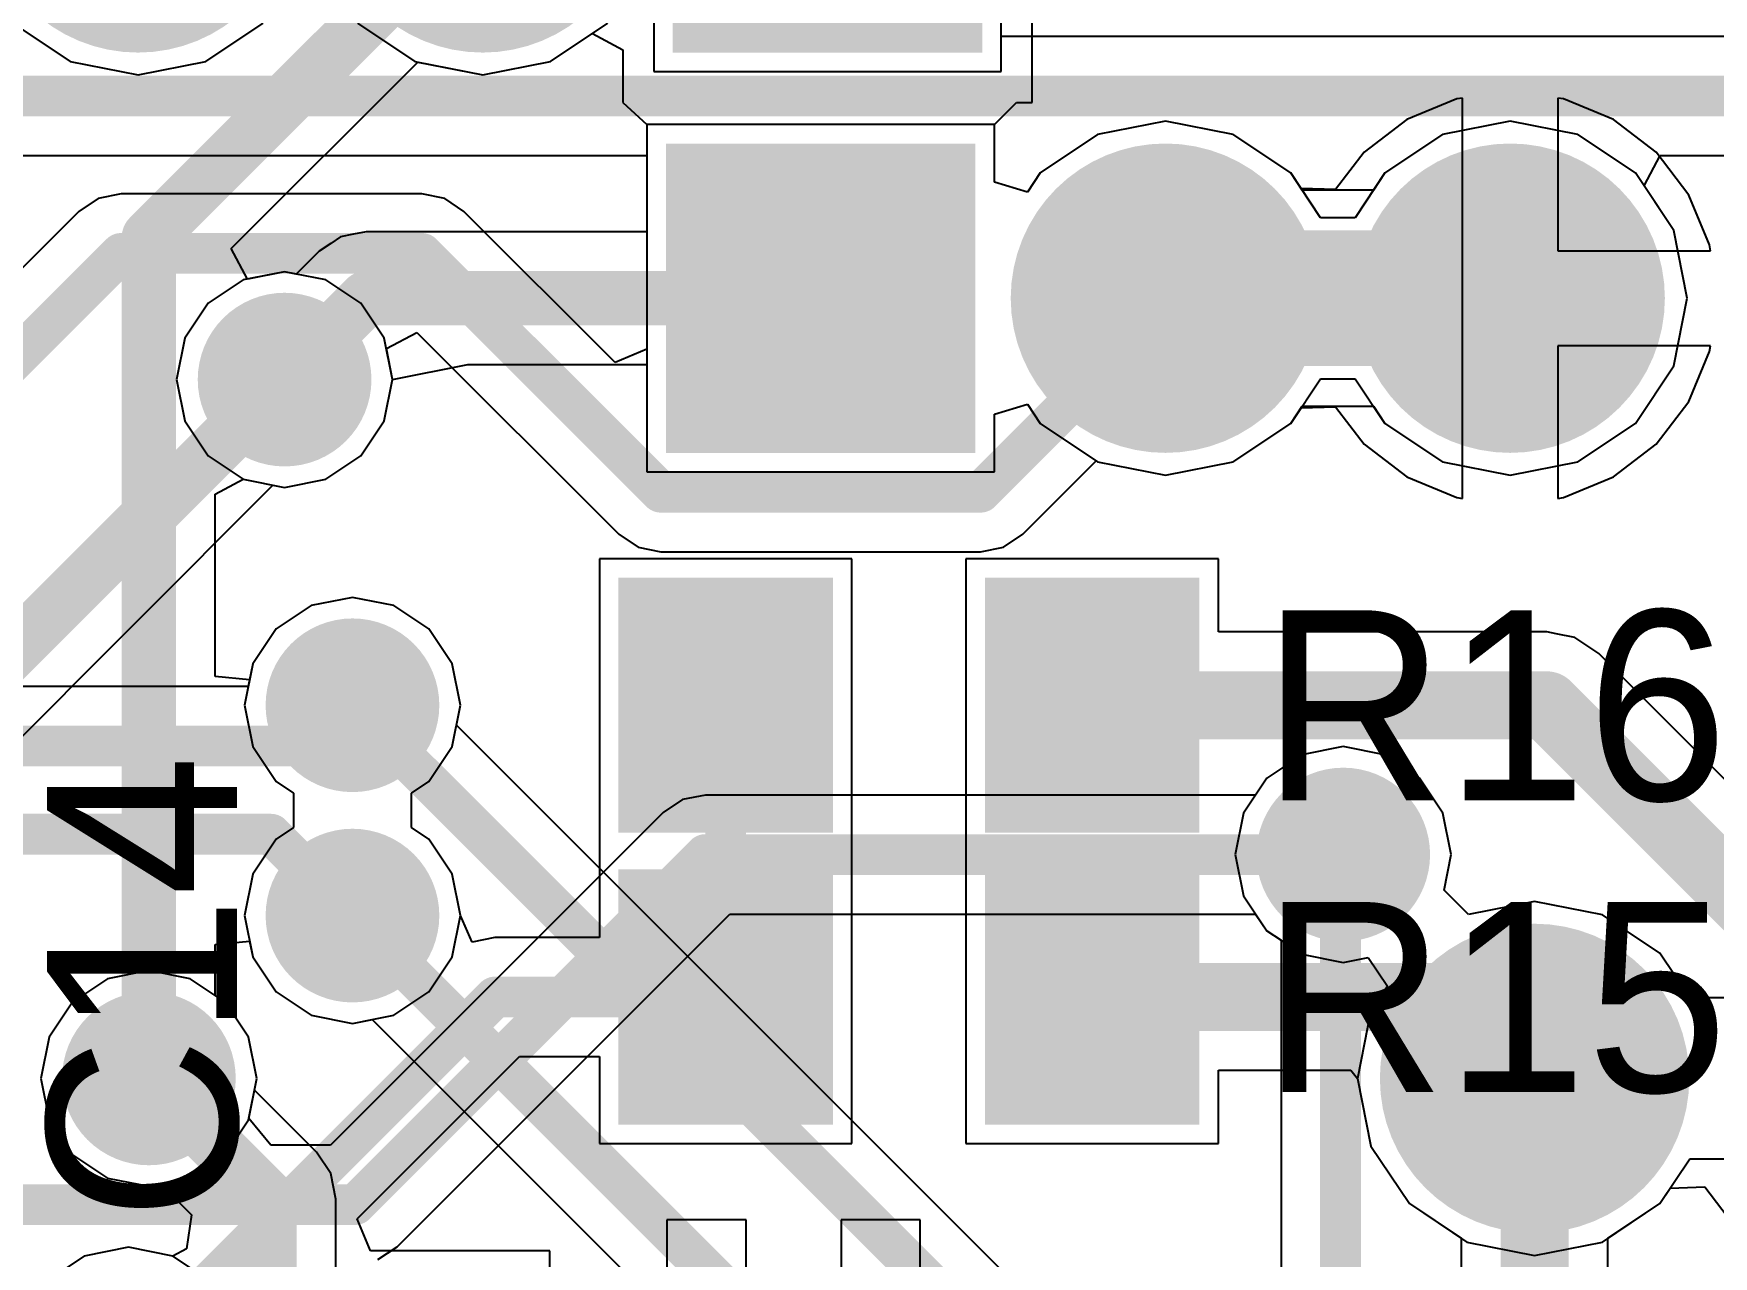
# Model space of a CAD drawing. Header units: millimetres. Extents: x 73 to 190, y 73 to 267.
# Drawn here: x 105.9 to 112.09, y 111.39 to 115.9 of the extents above; entities that cross this region are included whole.
import ezdxf

# ---------------------------------------------------------------- set-up
doc = ezdxf.new("R2010")
doc.units = ezdxf.units.MM
for name, color, linetype in [('BottomLayer', 5, 'Continuous'), ('BottomSolder', 6, 'Continuous'), ('DrillDrawing', 1, 'Continuous'), ('KeepOutLayer', 6, 'Continuous'), ('Mechanical1', 6, 'Continuous'), ('MidLayer1', 16, 'Continuous'), ('MidLayer2', 76, 'Continuous'), ('MultiLayer', 9, 'Continuous'), ('PadHoleLayer', 156, 'Continuous'), ('TopLayer', 1, 'Continuous'), ('TopOverlay', 2, 'Continuous'), ('TopPaste', 8, 'Continuous'), ('TopSolder', 216, 'Continuous'), ('ViaHoleLayer', 16, 'Continuous')]:
    doc.layers.add(name, color=color, linetype=linetype)

msp = doc.modelspace()

# ---------------------------------------------------------------- linework, layer by layer
at = {"layer": 'BottomLayer'}
for p, q in [((109.465, 115.8892), (109.465, 117.04)), ((114.63, 115.8892), (109.465, 115.8892)), ((103.361, 115.4508), (108.16, 115.4508)), ((108.16, 115.4508), (108.16, 114.7369)), ((111.8332, 115.3388), (111.8931, 115.4508)), ((111.8931, 115.4508), (114.4322, 115.4508)), ((106.1384, 115.2925), (106.0672, 115.245)), ((106.2223, 115.3092), (106.1384, 115.2925)), ((107.3309, 115.3092), (106.2223, 115.3092)), ((107.4148, 115.2925), (107.3309, 115.3092)), ((107.4859, 115.245), (107.4148, 115.2925)), ((111.9428, 115.1747), (111.8332, 115.3388)), ((106.0672, 115.245), (105.2764, 114.4542)), ((108.0427, 114.6883), (107.4859, 115.245)), ((111.9925, 114.925), (111.9428, 115.1747)), ((111.9428, 114.6753), (111.9925, 114.925)), ((107.1999, 114.7391), (107.3119, 114.799)), ((107.3119, 114.799), (108.056, 114.055)), ((107.2226, 114.625), (107.1999, 114.7391)), ((108.16, 114.7369), (108.0427, 114.6883)), ((111.8014, 114.4636), (111.9428, 114.6753)), ((107.1924, 114.4728), (107.2226, 114.625)), ((110.5314, 114.4636), (110.6415, 114.6283)), ((110.6415, 114.6283), (110.7685, 114.6283)), ((110.7685, 114.6283), (110.8786, 114.4636)), ((107.1062, 114.3438), (107.1924, 114.4728)), ((110.3197, 114.3221), (110.5314, 114.4636)), ((110.8786, 114.4636), (111.0903, 114.3221)), ((111.5897, 114.3221), (111.8014, 114.4636)), ((106.9772, 114.2576), (107.1062, 114.3438)), ((109.5441, 114.055), (109.8148, 114.3258)), ((109.8148, 114.3258), (109.8203, 114.3221)), ((109.8203, 114.3221), (110.07, 114.2725)), ((110.07, 114.2725), (110.3197, 114.3221)), ((111.0903, 114.3221), (111.34, 114.2725)), ((111.34, 114.2725), (111.5897, 114.3221)), ((106.825, 114.2274), (106.9772, 114.2576)), ((103.852, 111.306), (106.782, 114.2359)), ((106.782, 114.2359), (106.825, 114.2274)), ((108.056, 114.055), (108.1271, 114.0075)), ((109.473, 114.0075), (109.5441, 114.055)), ((108.1271, 114.0075), (108.211, 113.9908)), ((109.3891, 113.9908), (109.473, 114.0075)), ((109.473, 114.0075), (109.473, 114.0075)), ((109.473, 114.0075), (109.473, 114.0075)), ((108.211, 113.9908), (109.3891, 113.9908)), ((107.075, 113.8226), (106.9228, 113.7924)), ((107.2272, 113.7924), (107.075, 113.8226)), ((106.9228, 113.7924), (106.7938, 113.7062)), ((107.3562, 113.7062), (107.2272, 113.7924)), ((106.7938, 113.7062), (106.7076, 113.5772)), ((107.4424, 113.5772), (107.3562, 113.7062)), ((106.7076, 113.5772), (106.6774, 113.425)), ((107.4726, 113.425), (107.4424, 113.5772)), ((106.6774, 113.425), (106.7076, 113.2728)), ((107.4581, 113.3519), (107.4726, 113.425)), ((110.3785, 110.4316), (107.4581, 113.3519)), ((106.7076, 113.2728), (106.7938, 113.1438)), ((110.725, 113.2726), (110.5728, 113.2424)), ((110.8772, 113.2424), (110.725, 113.2726)), ((110.5728, 113.2424), (110.4438, 113.1562)), ((111.0062, 113.1562), (110.8772, 113.2424)), ((106.7938, 113.1438), (106.8579, 113.101)), ((110.4438, 113.1562), (110.3576, 113.0272)), ((111.0924, 113.0272), (111.0062, 113.1562)), ((106.8579, 113.101), (106.8579, 112.974)), ((110.3576, 113.0272), (110.3274, 112.875)), ((111.1226, 112.875), (111.0924, 113.0272)), ((106.8579, 112.974), (106.7938, 112.9312)), ((106.7938, 112.9312), (106.7076, 112.8022)), ((110.3274, 112.875), (110.3576, 112.7228)), ((111.0966, 112.7439), (111.1226, 112.875)), ((106.7076, 112.8022), (106.6774, 112.65)), ((110.3576, 112.7228), (110.4438, 112.5938)), ((111.1864, 112.6541), (111.0966, 112.7439)), ((111.43, 112.7025), (111.1864, 112.6541)), ((111.6797, 112.6528), (111.43, 112.7025)), ((106.6774, 112.65), (106.7076, 112.4978)), ((111.8914, 112.5114), (111.6797, 112.6528)), ((110.4438, 112.5938), (110.4958, 112.5591)), ((110.4958, 112.5591), (110.4958, 110.4802)), ((112.0015, 112.3466), (111.8914, 112.5114)), ((106.325, 112.4477), (106.1728, 112.4174)), ((106.4772, 112.4174), (106.325, 112.4477)), ((106.7076, 112.4978), (106.7938, 112.3688)), ((106.1728, 112.4174), (106.0438, 112.3312)), ((106.6062, 112.3312), (106.4772, 112.4174)), ((106.0438, 112.3312), (105.9576, 112.2022)), ((106.6924, 112.2022), (106.6062, 112.3312)), ((106.7938, 112.3688), (106.9228, 112.2826)), ((112.1285, 112.3466), (112.0015, 112.3466)), ((106.9228, 112.2826), (107.075, 112.2524)), ((107.075, 112.2524), (107.1481, 112.2669)), ((107.1481, 112.2669), (108.8058, 110.6092)), ((105.9576, 112.2022), (105.9274, 112.05)), ((106.7226, 112.05), (106.6924, 112.2022)), ((105.9274, 112.05), (105.9576, 111.8978)), ((106.7141, 112.007), (106.7226, 112.05)), ((106.9424, 111.7786), (106.7141, 112.007)), ((105.9576, 111.8978), (106.0438, 111.7688)), ((106.0438, 111.7688), (106.1728, 111.6826)), ((106.9955, 111.6993), (106.9424, 111.7786)), ((111.8914, 111.5886), (112.0015, 111.7533)), ((112.0015, 111.7533), (112.1285, 111.7533)), ((106.1728, 111.6826), (106.325, 111.6524)), ((106.325, 111.6524), (106.368, 111.6609)), ((106.368, 111.6609), (106.4818, 111.5472)), ((107.0141, 111.6056), (106.9955, 111.6993)), ((107.0141, 110.6279), (107.0141, 111.6056)), ((111.7002, 111.4608), (111.8914, 111.5886)), ((106.4818, 111.5472), (106.4632, 111.4215)), ((111.7002, 110.1966), (111.7002, 111.4608)), ((106.0863, 111.395), (105.9476, 111.3024)), ((106.25, 111.4276), (106.0863, 111.395)), ((106.4136, 111.395), (106.25, 111.4276)), ((106.4632, 111.4215), (106.4136, 111.395))]:
    msp.add_line(p, q, dxfattribs=at)
for points, const_width in [([(103.065, 115.67), (114.63, 115.67)], 0.15), ([(105.3672, 114.235), (106.2223, 115.09)], 0.15), ([(106.2223, 115.09), (107.3309, 115.09)], 0.15), ([(107.3309, 115.09), (108.211, 114.21)], 0.15), ([(110.07, 114.891), (110.07, 114.925)], 0.15), ([(109.3891, 114.21), (110.07, 114.891)], 0.15), ([(103.55, 111.35), (106.825, 114.625)], 0.2), ([(108.211, 114.21), (109.3891, 114.21)], 0.15), ([(107.075, 113.425), (110.4, 110.1)], 0.15), ([(110.715, 112.865), (110.725, 112.875)], 0.15), ([(110.715, 108.76), (110.715, 112.865)], 0.15), ([(107.075, 112.65), (109.025, 110.7)], 0.15), ([(106.325, 112.05), (106.7694, 111.6056)], 0.2), ([(111.43, 108.005), (111.43, 112.05)], 0.25), ([(106.7694, 110.3194), (106.7694, 111.6056)], 0.2)]:
    msp.add_lwpolyline(points, dxfattribs=dict(at, const_width=const_width))
for points, const_width in [([(109.82, 114.925, 1), (110.32, 114.925, 1)], 0.5), ([(111.09, 114.925, 1), (111.59, 114.925, 1)], 0.5), ([(106.1848, 115.09, 1), (106.2598, 115.09, 1)], 0.075), ([(106.1848, 115.09, 1), (106.2598, 115.09, 1)], 0.075), ([(107.2934, 115.09, 1), (107.3684, 115.09, 1)], 0.075), ([(107.2934, 115.09, 1), (107.3684, 115.09, 1)], 0.075), ([(110.0325, 114.925, 1), (110.1075, 114.925, 1)], 0.075), ([(110.0325, 114.891, 1), (110.1075, 114.891, 1)], 0.075), ([(110.0325, 114.891, 1), (110.1075, 114.891, 1)], 0.075), ([(106.7, 114.625, 1), (106.95, 114.625, 1)], 0.25), ([(106.775, 114.625, 1), (106.875, 114.625, 1)], 0.1), ([(108.1735, 114.21, 1), (108.2485, 114.21, 1)], 0.075), ([(108.1735, 114.21, 1), (108.2485, 114.21, 1)], 0.075), ([(109.3516, 114.21, 1), (109.4266, 114.21, 1)], 0.075), ([(109.3516, 114.21, 1), (109.4266, 114.21, 1)], 0.075), ([(106.95, 113.425, 1), (107.2, 113.425, 1)], 0.25), ([(107.0375, 113.425, 1), (107.1125, 113.425, 1)], 0.075), ([(110.6, 112.875, 1), (110.85, 112.875, 1)], 0.25), ([(110.6775, 112.865, 1), (110.7525, 112.865, 1)], 0.075), ([(110.6775, 112.865, 1), (110.7525, 112.865, 1)], 0.075), ([(110.6875, 112.875, 1), (110.7625, 112.875, 1)], 0.075), ([(106.95, 112.65, 1), (107.2, 112.65, 1)], 0.25), ([(107.0375, 112.65, 1), (107.1125, 112.65, 1)], 0.075), ([(111.18, 112.05, 1), (111.68, 112.05, 1)], 0.5), ([(106.2, 112.05, 1), (106.45, 112.05, 1)], 0.25), ([(106.275, 112.05, 1), (106.375, 112.05, 1)], 0.1), ([(111.3675, 112.05, 1), (111.4925, 112.05, 1)], 0.125), ([(106.7194, 111.6056, 1), (106.8194, 111.6056, 1)], 0.1), ([(106.7194, 111.6056, 1), (106.8194, 111.6056, 1)], 0.1)]:
    msp.add_lwpolyline(points, format="xyb", close=True, dxfattribs=dict(at, const_width=const_width))
msp.add_solid([(108.3, 114.425), (109.3, 114.425), (108.3, 115.425), (109.3, 115.425)], dxfattribs=at)
at = {"layer": 'BottomSolder'}
for points, const_width in [([(106, 116.4, 1), (106.57, 116.4, 1)], 0.57), ([(107.27, 116.4, 1), (107.84, 116.4, 1)], 0.57), ([(109.785, 114.925, 1), (110.355, 114.925, 1)], 0.57), ([(111.055, 114.925, 1), (111.625, 114.925, 1)], 0.57), ([(106.665, 114.625, 1), (106.985, 114.625, 1)], 0.32), ([(106.915, 113.425, 1), (107.235, 113.425, 1)], 0.32), ([(110.565, 112.875, 1), (110.885, 112.875, 1)], 0.32), ([(106.915, 112.65, 1), (107.235, 112.65, 1)], 0.32), ([(111.145, 112.05, 1), (111.715, 112.05, 1)], 0.57), ([(106.165, 112.05, 1), (106.485, 112.05, 1)], 0.32)]:
    msp.add_lwpolyline(points, format="xyb", close=True, dxfattribs=dict(at, const_width=const_width))
for points in [[(109.395, 116.97), (108.255, 116.97), (109.395, 115.83), (108.255, 115.83)], [(108.23, 114.355), (109.37, 114.355), (108.23, 115.495), (109.37, 115.495)]]:
    msp.add_solid(points, dxfattribs=at)
at = {"layer": 'DrillDrawing', "const_width": 0.15}
msp.add_lwpolyline([(101.05, 126.9796, -0.260313), (123.5212, 113.2573)], format="xyb", dxfattribs=at)
at = {"layer": 'DrillDrawing', "const_width": 0.1}
for points in [[(106.775, 114.625, 1), (106.875, 114.625, 1)], [(107.025, 113.425, 1), (107.125, 113.425, 1)], [(110.675, 112.875, 1), (110.775, 112.875, 1)], [(107.025, 112.65, 1), (107.125, 112.65, 1)], [(106.275, 112.05, 1), (106.375, 112.05, 1)]]:
    msp.add_lwpolyline(points, format="xyb", close=True, dxfattribs=at)
at = {"layer": 'KeepOutLayer', "const_width": 0.15}
msp.add_lwpolyline([(101.05, 126.9796, -0.260313), (123.5212, 113.2573)], format="xyb", dxfattribs=at)
at = {"layer": 'Mechanical1', "const_width": 0.15}
msp.add_lwpolyline([(101.05, 126.9796, -0.260313), (123.5212, 113.2573)], format="xyb", dxfattribs=at)
at = {"layer": 'MidLayer1'}
for p, q in [((109.465, 115.76), (109.465, 117.04)), ((108.185, 115.9722), (108.185, 115.76)), ((105.8236, 115.9386), (106.0353, 115.7972)), ((106.5347, 115.7972), (106.7464, 115.9386)), ((107.0936, 115.9386), (107.3053, 115.7972)), ((107.8047, 115.7972), (108.0164, 115.9386)), ((106.0353, 115.7972), (106.285, 115.7475)), ((106.285, 115.7475), (106.5347, 115.7972)), ((107.3053, 115.7972), (107.555, 115.7475)), ((107.555, 115.7475), (107.8047, 115.7972)), ((108.185, 115.76), (109.465, 115.76)), ((109.44, 115.565), (108.16, 115.565)), ((108.16, 115.565), (108.16, 114.285)), ((109.44, 115.3528), (109.44, 115.565)), ((110.07, 115.5775), (109.8203, 115.5279)), ((110.3197, 115.5279), (110.07, 115.5775)), ((111.34, 115.5775), (111.0903, 115.5279)), ((111.5897, 115.5279), (111.34, 115.5775)), ((109.8203, 115.5279), (109.6086, 115.3864)), ((110.5314, 115.3864), (110.3197, 115.5279)), ((111.0903, 115.5279), (110.8786, 115.3864)), ((111.8014, 115.3864), (111.5897, 115.5279)), ((109.5615, 115.316), (109.44, 115.3528)), ((109.6086, 115.3864), (109.5615, 115.316)), ((110.6415, 115.2216), (110.5314, 115.3864)), ((110.8786, 115.3864), (110.7685, 115.2216)), ((111.9428, 115.1747), (111.8014, 115.3864)), ((110.7685, 115.2216), (110.6415, 115.2216)), ((111.9925, 114.925), (111.9428, 115.1747)), ((106.6728, 114.9924), (106.5438, 114.9062)), ((106.825, 115.0227), (106.6728, 114.9924)), ((106.9772, 114.9924), (106.825, 115.0227)), ((107.1062, 114.9062), (106.9772, 114.9924)), ((111.9428, 114.6753), (111.9925, 114.925)), ((106.5438, 114.9062), (106.4576, 114.7772)), ((107.1924, 114.7772), (107.1062, 114.9062)), ((106.4576, 114.7772), (106.4273, 114.625)), ((107.2226, 114.625), (107.1924, 114.7772)), ((111.8014, 114.4636), (111.9428, 114.6753)), ((106.4273, 114.625), (106.4576, 114.4728)), ((107.1924, 114.4728), (107.2226, 114.625)), ((110.5314, 114.4636), (110.6415, 114.6283)), ((110.6415, 114.6283), (110.7685, 114.6283)), ((110.7685, 114.6283), (110.8786, 114.4636)), ((109.44, 114.4971), (109.5615, 114.534)), ((109.44, 114.285), (109.44, 114.4971)), ((109.5615, 114.534), (109.6086, 114.4636)), ((106.4576, 114.4728), (106.5438, 114.3438)), ((107.1062, 114.3438), (107.1924, 114.4728)), ((109.6086, 114.4636), (109.8203, 114.3221)), ((110.3197, 114.3221), (110.5314, 114.4636)), ((110.8786, 114.4636), (111.0903, 114.3221)), ((111.5897, 114.3221), (111.8014, 114.4636)), ((106.5438, 114.3438), (106.6728, 114.2576)), ((106.9772, 114.2576), (107.1062, 114.3438)), ((109.8203, 114.3221), (110.07, 114.2725)), ((110.07, 114.2725), (110.3197, 114.3221)), ((111.0903, 114.3221), (111.34, 114.2725)), ((111.34, 114.2725), (111.5897, 114.3221)), ((106.6728, 114.2576), (106.825, 114.2274)), ((106.825, 114.2274), (106.9772, 114.2576)), ((108.16, 114.285), (109.44, 114.285)), ((107.075, 113.8226), (106.9228, 113.7924)), ((107.2272, 113.7924), (107.075, 113.8226)), ((106.9228, 113.7924), (106.7938, 113.7062)), ((107.3562, 113.7062), (107.2272, 113.7924)), ((106.7938, 113.7062), (106.7076, 113.5772)), ((107.4424, 113.5772), (107.3562, 113.7062)), ((106.7076, 113.5772), (106.6774, 113.425)), ((107.4726, 113.425), (107.4424, 113.5772)), ((106.6774, 113.425), (106.7076, 113.2728)), ((107.4424, 113.2728), (107.4726, 113.425)), ((106.7076, 113.2728), (106.7938, 113.1438)), ((107.3562, 113.1438), (107.4424, 113.2728)), ((110.725, 113.2726), (110.5728, 113.2424)), ((110.8772, 113.2424), (110.725, 113.2726)), ((110.5728, 113.2424), (110.4438, 113.1562)), ((111.0062, 113.1562), (110.8772, 113.2424)), ((106.7938, 113.1438), (106.8579, 113.101)), ((107.2921, 113.101), (107.3562, 113.1438)), ((110.4438, 113.1562), (110.3576, 113.0272)), ((111.0924, 113.0272), (111.0062, 113.1562)), ((106.8579, 113.101), (106.8579, 112.974)), ((107.2921, 112.974), (107.2921, 113.101)), ((110.3576, 113.0272), (110.3274, 112.875)), ((111.1226, 112.875), (111.0924, 113.0272)), ((106.8579, 112.974), (106.7938, 112.9312)), ((107.3562, 112.9312), (107.2921, 112.974)), ((106.7938, 112.9312), (106.7076, 112.8022)), ((107.4424, 112.8022), (107.3562, 112.9312)), ((110.3274, 112.875), (110.3576, 112.7228)), ((111.0966, 112.7439), (111.1226, 112.875)), ((106.7076, 112.8022), (106.6774, 112.65)), ((107.4726, 112.65), (107.4424, 112.8022)), ((110.3576, 112.7228), (110.4438, 112.5938)), ((111.1864, 112.6541), (111.0966, 112.7439)), ((111.43, 112.7025), (111.1864, 112.6541)), ((111.6797, 112.6528), (111.43, 112.7025)), ((106.6774, 112.65), (106.7076, 112.4978)), ((107.4424, 112.4978), (107.4726, 112.65)), ((111.8914, 112.5114), (111.6797, 112.6528)), ((110.4438, 112.5938), (110.5728, 112.5076)), ((110.5728, 112.5076), (110.725, 112.4774)), ((112.0015, 112.3466), (111.8914, 112.5114)), ((106.325, 112.4477), (106.1728, 112.4174)), ((106.4772, 112.4174), (106.325, 112.4477)), ((106.7076, 112.4978), (106.7938, 112.3688)), ((107.3562, 112.3688), (107.4424, 112.4978)), ((110.725, 112.4774), (110.817, 112.4957)), ((110.817, 112.4957), (110.8875, 112.3901)), ((106.1728, 112.4174), (106.0438, 112.3312)), ((106.6062, 112.3312), (106.4772, 112.4174)), ((110.8875, 112.3901), (110.8271, 112.2997)), ((106.0438, 112.3312), (105.9576, 112.2022)), ((106.6924, 112.2022), (106.6062, 112.3312)), ((106.7938, 112.3688), (106.9228, 112.2826)), ((107.2272, 112.2826), (107.3562, 112.3688)), ((112.1285, 112.3466), (112.0015, 112.3466)), ((106.9228, 112.2826), (107.075, 112.2524)), ((107.075, 112.2524), (107.2272, 112.2826)), ((110.8271, 112.2997), (110.7775, 112.05)), ((105.9576, 112.2022), (105.9274, 112.05)), ((106.7226, 112.05), (106.6924, 112.2022)), ((105.9274, 112.05), (105.9576, 111.8978)), ((106.6924, 111.8978), (106.7226, 112.05)), ((110.7775, 112.05), (110.8271, 111.8003)), ((105.9576, 111.8978), (106.0438, 111.7688)), ((106.6062, 111.7688), (106.6924, 111.8978)), ((106.0438, 111.7688), (106.1728, 111.6826)), ((106.4772, 111.6826), (106.6062, 111.7688)), ((110.8271, 111.8003), (110.9686, 111.5886)), ((111.8914, 111.5886), (112.0015, 111.7533)), ((112.0015, 111.7533), (112.1285, 111.7533)), ((106.1728, 111.6826), (106.325, 111.6524)), ((106.325, 111.6524), (106.4772, 111.6826)), ((110.9686, 111.5886), (111.1803, 111.4471)), ((111.6797, 111.4471), (111.8914, 111.5886)), ((106.0863, 111.395), (105.9476, 111.3024)), ((106.25, 111.4276), (106.0863, 111.395)), ((106.4136, 111.395), (106.25, 111.4276)), ((106.5523, 111.3024), (106.4136, 111.395)), ((111.1803, 111.4471), (111.43, 111.3974)), ((111.43, 111.3974), (111.6797, 111.4471))]:
    msp.add_line(p, q, dxfattribs=at)
for points, const_width in [([(109.82, 114.925, 1), (110.32, 114.925, 1)], 0.5), ([(111.09, 114.925, 1), (111.59, 114.925, 1)], 0.5), ([(106.7, 114.625, 1), (106.95, 114.625, 1)], 0.25), ([(106.95, 113.425, 1), (107.2, 113.425, 1)], 0.25), ([(110.6, 112.875, 1), (110.85, 112.875, 1)], 0.25), ([(106.95, 112.65, 1), (107.2, 112.65, 1)], 0.25), ([(111.18, 112.05, 1), (111.68, 112.05, 1)], 0.5), ([(106.2, 112.05, 1), (106.45, 112.05, 1)], 0.25)]:
    msp.add_lwpolyline(points, format="xyb", close=True, dxfattribs=dict(at, const_width=const_width))
msp.add_solid([(108.3, 114.425), (109.3, 114.425), (108.3, 115.425), (109.3, 115.425)], dxfattribs=at)
at = {"layer": 'MidLayer2'}
for p, q in [((109.579, 115.646), (109.579, 116.225)), ((107.8047, 115.7972), (107.959, 115.9002)), ((107.959, 115.9002), (108.071, 115.8404)), ((106.6286, 115.1075), (107.3161, 115.795)), ((107.3161, 115.795), (107.555, 115.7475)), ((107.555, 115.7475), (107.8047, 115.7972)), ((108.071, 115.8404), (108.071, 115.6548)), ((111.165, 115.6625), (111.1432, 115.6596)), ((111.165, 114.925), (111.165, 115.6625)), ((111.5368, 115.6596), (111.515, 115.6625)), ((111.515, 115.6625), (111.515, 115.1)), ((108.071, 115.6548), (108.071, 115.6548)), ((108.071, 115.6548), (108.071, 115.6548)), ((108.071, 115.6548), (108.071, 115.646)), ((108.071, 115.646), (108.16, 115.565)), ((109.44, 115.565), (109.521, 115.646)), ((109.521, 115.646), (109.579, 115.646)), ((111.1432, 115.6596), (110.9597, 115.5836)), ((111.7202, 115.5836), (111.5368, 115.6596)), ((108.16, 115.565), (108.16, 115.5562)), ((108.16, 115.5562), (108.16, 115.5562)), ((108.16, 115.5562), (108.16, 115.5562)), ((108.16, 115.5562), (108.16, 114.285)), ((109.44, 115.5562), (109.44, 115.565)), ((109.44, 115.3528), (109.44, 115.5562)), ((109.44, 115.5562), (109.44, 115.5562)), ((109.44, 115.5562), (109.44, 115.5562)), ((110.07, 115.5775), (109.8203, 115.5279)), ((110.3197, 115.5279), (110.07, 115.5775)), ((110.9597, 115.5836), (110.8022, 115.4628)), ((111.8777, 115.4628), (111.7202, 115.5836)), ((109.8203, 115.5279), (109.6086, 115.3864)), ((110.5314, 115.3864), (110.3197, 115.5279)), ((110.8022, 115.4628), (110.6966, 115.325)), ((111.9986, 115.3052), (111.8777, 115.4628)), ((109.5615, 115.316), (109.44, 115.3528)), ((109.6086, 115.3864), (109.5615, 115.316)), ((110.5696, 115.3292), (110.5314, 115.3864)), ((110.6966, 115.325), (110.5696, 115.3292)), ((112.0746, 115.1218), (111.9986, 115.3052)), ((106.6885, 114.9955), (106.6286, 115.1075)), ((112.0775, 115.1), (112.0746, 115.1218)), ((111.515, 115.1), (112.0775, 115.1)), ((106.825, 115.0227), (106.6885, 114.9955)), ((106.9772, 114.9924), (106.825, 115.0227)), ((107.1062, 114.9062), (106.9772, 114.9924)), ((111.165, 114.1875), (111.165, 114.925)), ((107.1924, 114.7772), (107.1062, 114.9062)), ((107.2226, 114.625), (107.1924, 114.7772)), ((112.0775, 114.75), (111.515, 114.75)), ((111.515, 114.75), (111.515, 114.1875)), ((112.0746, 114.7282), (112.0775, 114.75)), ((111.9986, 114.5447), (112.0746, 114.7282)), ((107.1924, 114.4728), (107.2226, 114.625)), ((109.44, 114.4971), (109.5615, 114.534)), ((109.44, 114.285), (109.44, 114.4971)), ((109.5615, 114.534), (109.6086, 114.4636)), ((110.5314, 114.4636), (110.5696, 114.5208)), ((110.5696, 114.5208), (110.6966, 114.5249)), ((110.6966, 114.5249), (110.8022, 114.3872)), ((111.8777, 114.3872), (111.9986, 114.5447)), ((107.1062, 114.3438), (107.1924, 114.4728)), ((109.6086, 114.4636), (109.8203, 114.3221)), ((110.3197, 114.3221), (110.5314, 114.4636)), ((110.8022, 114.3872), (110.9597, 114.2664)), ((111.7202, 114.2664), (111.8777, 114.3872)), ((106.9772, 114.2576), (107.1062, 114.3438)), ((109.8203, 114.3221), (110.07, 114.2725)), ((110.07, 114.2725), (110.3197, 114.3221)), ((106.5697, 114.2025), (106.6728, 114.2576)), ((106.6728, 114.2576), (106.825, 114.2274)), ((106.825, 114.2274), (106.9772, 114.2576)), ((108.16, 114.285), (109.44, 114.285)), ((110.9597, 114.2664), (111.1432, 114.1904)), ((111.5368, 114.1904), (111.7202, 114.2664)), ((106.5697, 113.5316), (106.5697, 114.2025)), ((111.1432, 114.1904), (111.165, 114.1875)), ((111.515, 114.1875), (111.5368, 114.1904)), ((107.075, 113.8226), (106.9228, 113.7924)), ((107.2272, 113.7924), (107.075, 113.8226)), ((106.9228, 113.7924), (106.7938, 113.7062)), ((107.3562, 113.7062), (107.2272, 113.7924)), ((106.7938, 113.7062), (106.7076, 113.5772)), ((107.4424, 113.5772), (107.3562, 113.7062)), ((106.7076, 113.5772), (106.6961, 113.5192)), ((107.4726, 113.425), (107.4424, 113.5772)), ((106.6961, 113.5192), (106.5697, 113.5316)), ((107.4424, 113.2728), (107.4726, 113.425)), ((107.3562, 113.1438), (107.4424, 113.2728)), ((110.725, 113.2726), (110.5728, 113.2424)), ((110.8772, 113.2424), (110.725, 113.2726)), ((110.5728, 113.2424), (110.4438, 113.1562)), ((111.0062, 113.1562), (110.8772, 113.2424)), ((107.2921, 113.101), (107.3562, 113.1438)), ((110.4438, 113.1562), (110.4024, 113.0942)), ((111.0924, 113.0272), (111.0062, 113.1562)), ((107.2921, 112.974), (107.2921, 113.101)), ((108.2911, 113.0775), (108.22, 113.03)), ((108.375, 113.0942), (108.2911, 113.0775)), ((110.4024, 113.0942), (108.375, 113.0942)), ((108.22, 113.03), (106.9942, 111.8042)), ((111.1226, 112.875), (111.0924, 113.0272)), ((107.3562, 112.9312), (107.2921, 112.974)), ((107.4424, 112.8022), (107.3562, 112.9312)), ((111.0966, 112.7439), (111.1226, 112.875)), ((107.4726, 112.65), (107.4424, 112.8022)), ((111.1864, 112.6541), (111.0966, 112.7439)), ((111.43, 112.7025), (111.1864, 112.6541)), ((111.6797, 112.6528), (111.43, 112.7025)), ((107.24, 111.43), (108.4658, 112.6558)), ((107.4424, 112.4978), (107.4726, 112.65)), ((108.4658, 112.6558), (110.4024, 112.6558)), ((110.4024, 112.6558), (110.4438, 112.5938)), ((111.8914, 112.5114), (111.6797, 112.6528)), ((110.4438, 112.5938), (110.5728, 112.5076)), ((106.5697, 112.5434), (106.6961, 112.5558)), ((106.5697, 112.3556), (106.5697, 112.5434)), ((106.6961, 112.5558), (106.7076, 112.4978)), ((110.5728, 112.5076), (110.725, 112.4774)), ((112.0015, 112.3466), (111.8914, 112.5114)), ((106.7076, 112.4978), (106.7938, 112.3688)), ((107.3562, 112.3688), (107.4424, 112.4978)), ((110.725, 112.4774), (110.817, 112.4957)), ((110.817, 112.4957), (110.8875, 112.3901)), ((110.8875, 112.3901), (110.8271, 112.2997)), ((106.6062, 112.3312), (106.5697, 112.3556)), ((106.6924, 112.2022), (106.6062, 112.3312)), ((106.7938, 112.3688), (106.9228, 112.2826)), ((107.2272, 112.2826), (107.3562, 112.3688)), ((112.1285, 112.3466), (112.0015, 112.3466)), ((106.9228, 112.2826), (107.075, 112.2524)), ((107.075, 112.2524), (107.2272, 112.2826)), ((110.8271, 112.2997), (110.7775, 112.05)), ((106.7226, 112.05), (106.6924, 112.2022)), ((106.6933, 111.9024), (106.7226, 112.05)), ((110.7775, 112.05), (110.8271, 111.8003)), ((106.7739, 111.8042), (106.6933, 111.9024)), ((106.9942, 111.8042), (106.7739, 111.8042)), ((110.8271, 111.8003), (110.9686, 111.5886)), ((111.8914, 111.5886), (111.9296, 111.6458)), ((111.9296, 111.6458), (112.0566, 111.6499)), ((112.0566, 111.6499), (112.1622, 111.5122)), ((110.9686, 111.5886), (111.1803, 111.4471)), ((111.6797, 111.4471), (111.8914, 111.5886)), ((107.1689, 111.3825), (107.24, 111.43)), ((111.1803, 111.4471), (111.43, 111.3974)), ((111.43, 111.3974), (111.6797, 111.4471))]:
    msp.add_line(p, q, dxfattribs=at)
for points, const_width in [([(106.325, 115.15), (107.575, 116.4)], 0.2), ([(106.325, 112.05), (106.325, 115.15)], 0.2), ([(107.085, 111.585), (108.375, 112.875)], 0.15), ([(108.375, 112.875), (110.725, 112.875)], 0.15), ([(100.6359, 111.585), (107.085, 111.585)], 0.15)]:
    msp.add_lwpolyline(points, dxfattribs=dict(at, const_width=const_width))
for points, const_width in [([(109.82, 114.925, 1), (110.32, 114.925, 1)], 0.5), ([(111.09, 114.925, 1), (111.59, 114.925, 1)], 0.5), ([(106.275, 115.15, 1), (106.375, 115.15, 1)], 0.1), ([(106.275, 115.15, 1), (106.375, 115.15, 1)], 0.1), ([(106.7, 114.625, 1), (106.95, 114.625, 1)], 0.25), ([(106.95, 113.425, 1), (107.2, 113.425, 1)], 0.25), ([(110.6, 112.875, 1), (110.85, 112.875, 1)], 0.25), ([(108.3375, 112.875, 1), (108.4125, 112.875, 1)], 0.075), ([(108.3375, 112.875, 1), (108.4125, 112.875, 1)], 0.075), ([(110.6875, 112.875, 1), (110.7625, 112.875, 1)], 0.075), ([(106.95, 112.65, 1), (107.2, 112.65, 1)], 0.25), ([(111.18, 112.05, 1), (111.68, 112.05, 1)], 0.5), ([(106.2, 112.05, 1), (106.45, 112.05, 1)], 0.25), ([(106.275, 112.05, 1), (106.375, 112.05, 1)], 0.1), ([(107.0475, 111.585, 1), (107.1225, 111.585, 1)], 0.075), ([(107.0475, 111.585, 1), (107.1225, 111.585, 1)], 0.075)]:
    msp.add_lwpolyline(points, format="xyb", close=True, dxfattribs=dict(at, const_width=const_width))
msp.add_solid([(108.3, 114.425), (109.3, 114.425), (108.3, 115.425), (109.3, 115.425)], dxfattribs=at)
at = {"layer": 'MultiLayer'}
for points, const_width in [([(109.82, 114.925, 1), (110.32, 114.925, 1)], 0.5), ([(111.09, 114.925, 1), (111.59, 114.925, 1)], 0.5), ([(106.7, 114.625, 1), (106.95, 114.625, 1)], 0.25), ([(106.95, 113.425, 1), (107.2, 113.425, 1)], 0.25), ([(110.6, 112.875, 1), (110.85, 112.875, 1)], 0.25), ([(106.95, 112.65, 1), (107.2, 112.65, 1)], 0.25), ([(111.18, 112.05, 1), (111.68, 112.05, 1)], 0.5), ([(106.2, 112.05, 1), (106.45, 112.05, 1)], 0.25)]:
    msp.add_lwpolyline(points, format="xyb", close=True, dxfattribs=dict(at, const_width=const_width))
msp.add_solid([(108.3, 114.425), (109.3, 114.425), (108.3, 115.425), (109.3, 115.425)], dxfattribs=at)
at = {"layer": 'PadHoleLayer', "const_width": 0.35}
for points in [[(108.625, 114.925, 1), (108.975, 114.925, 1)], [(109.895, 114.925, 1), (110.245, 114.925, 1)], [(111.165, 114.925, 1), (111.515, 114.925, 1)], [(111.255, 112.05, 1), (111.605, 112.05, 1)]]:
    msp.add_lwpolyline(points, format="xyb", close=True, dxfattribs=at)
at = {"layer": 'TopLayer'}
for p, q in [((109.465, 115.76), (109.465, 117.04)), ((108.185, 116.0024), (108.185, 115.76)), ((105.8236, 115.9386), (106.0353, 115.7972)), ((106.5347, 115.7972), (106.7464, 115.9386)), ((107.0936, 115.9386), (107.3053, 115.7972)), ((107.8047, 115.7972), (108.0164, 115.9386)), ((106.0353, 115.7972), (106.285, 115.7475)), ((106.285, 115.7475), (106.5347, 115.7972)), ((107.3053, 115.7972), (107.555, 115.7475)), ((107.555, 115.7475), (107.8047, 115.7972)), ((108.185, 115.76), (109.465, 115.76)), ((109.44, 115.565), (108.16, 115.565)), ((108.16, 115.565), (108.16, 115.1697)), ((109.44, 115.3528), (109.44, 115.565)), ((110.07, 115.5775), (109.8203, 115.5279)), ((110.3197, 115.5279), (110.07, 115.5775)), ((111.34, 115.5775), (111.0903, 115.5279)), ((111.5897, 115.5279), (111.34, 115.5775)), ((109.8203, 115.5279), (109.6086, 115.3864)), ((110.5314, 115.3864), (110.3197, 115.5279)), ((111.0903, 115.5279), (110.8786, 115.3864)), ((111.8014, 115.3864), (111.5897, 115.5279)), ((109.5615, 115.316), (109.44, 115.3528)), ((109.6086, 115.3864), (109.5615, 115.316)), ((110.574, 115.3226), (110.5314, 115.3864)), ((110.8786, 115.3864), (110.836, 115.3226)), ((111.9428, 115.1747), (111.8014, 115.3864)), ((110.836, 115.3226), (110.574, 115.3226)), ((107.125, 115.1697), (107.0784, 115.1604)), ((108.16, 115.1697), (107.125, 115.1697)), ((111.9925, 114.925), (111.9428, 115.1747)), ((106.9951, 115.1268), (106.952, 115.098)), ((107.0314, 115.1511), (106.9951, 115.1268)), ((107.0784, 115.1604), (107.0314, 115.1511)), ((107.0314, 115.1511), (107.0314, 115.1511)), ((107.0314, 115.1511), (107.0314, 115.1511)), ((106.952, 115.098), (106.868, 115.0141)), ((106.6728, 114.9924), (106.5438, 114.9062)), ((106.825, 115.0227), (106.6728, 114.9924)), ((106.868, 115.0141), (106.825, 115.0227)), ((111.9428, 114.6753), (111.9925, 114.925)), ((106.5438, 114.9062), (106.4576, 114.7772)), ((106.4576, 114.7772), (106.4273, 114.625)), ((107.2226, 114.625), (107.5005, 114.6803)), ((107.5005, 114.6803), (108.16, 114.6803)), ((108.16, 114.6803), (108.16, 114.285)), ((111.8014, 114.4636), (111.9428, 114.6753)), ((106.4273, 114.625), (106.4576, 114.4728)), ((107.1924, 114.4728), (107.2226, 114.625)), ((109.44, 114.4971), (109.5615, 114.534)), ((109.44, 114.285), (109.44, 114.4971)), ((109.5615, 114.534), (109.6086, 114.4636)), ((110.5314, 114.4636), (110.574, 114.5274)), ((110.574, 114.5274), (110.836, 114.5274)), ((110.836, 114.5274), (110.8786, 114.4636)), ((106.4576, 114.4728), (106.5438, 114.3438)), ((107.1062, 114.3438), (107.1924, 114.4728)), ((109.6086, 114.4636), (109.8203, 114.3221)), ((110.3197, 114.3221), (110.5314, 114.4636)), ((110.8786, 114.4636), (111.0903, 114.3221)), ((111.5897, 114.3221), (111.8014, 114.4636)), ((106.5438, 114.3438), (106.6728, 114.2576)), ((106.9772, 114.2576), (107.1062, 114.3438)), ((109.8203, 114.3221), (110.07, 114.2725)), ((110.07, 114.2725), (110.3197, 114.3221)), ((111.0903, 114.3221), (111.34, 114.2725)), ((111.34, 114.2725), (111.5897, 114.3221)), ((106.6728, 114.2576), (106.825, 114.2274)), ((106.825, 114.2274), (106.9772, 114.2576)), ((108.16, 114.285), (109.44, 114.285)), ((108.915, 113.965), (107.985, 113.965)), ((107.985, 113.965), (107.985, 112.885)), ((108.915, 112.885), (108.915, 113.965)), ((110.265, 113.965), (109.335, 113.965)), ((109.335, 113.965), (109.335, 112.885)), ((110.265, 113.6952), (110.265, 113.965)), ((107.075, 113.8226), (106.9228, 113.7924)), ((107.2272, 113.7924), (107.075, 113.8226)), ((106.9228, 113.7924), (106.7938, 113.7062)), ((107.3562, 113.7062), (107.2272, 113.7924)), ((106.7938, 113.7062), (106.7076, 113.5772)), ((107.4424, 113.5772), (107.3562, 113.7062)), ((111.475, 113.6952), (110.265, 113.6952)), ((111.5093, 113.6884), (111.475, 113.6952)), ((111.475, 113.6952), (111.475, 113.6952)), ((111.475, 113.6952), (111.475, 113.6952)), ((111.5784, 113.6746), (111.5093, 113.6884)), ((111.6661, 113.6161), (111.5784, 113.6746)), ((106.7076, 113.5772), (106.6911, 113.4942)), ((107.4726, 113.425), (107.4424, 113.5772)), ((112.5996, 112.6825), (111.6661, 113.6161)), ((111.6661, 113.6161), (111.6661, 113.6161)), ((106.6911, 113.4942), (105.74, 113.4942)), ((107.4424, 113.2728), (107.4726, 113.425)), ((107.3562, 113.1438), (107.4424, 113.2728)), ((107.2921, 113.101), (107.3562, 113.1438)), ((107.2921, 112.974), (107.2921, 113.101)), ((107.3562, 112.9312), (107.2921, 112.974)), ((107.4424, 112.8022), (107.3562, 112.9312)), ((107.985, 112.885), (107.985, 112.5692)), ((108.915, 111.81), (108.915, 112.885)), ((109.335, 112.885), (109.335, 111.81)), ((107.4726, 112.65), (107.4424, 112.8022)), ((107.5161, 112.5525), (107.4726, 112.65)), ((107.4726, 112.65), (107.4726, 112.65)), ((107.4726, 112.65), (107.4726, 112.65)), ((107.6, 112.5692), (107.5161, 112.5525)), ((107.985, 112.5692), (107.6, 112.5692)), ((107.5161, 112.5525), (107.5161, 112.5525)), ((107.5161, 112.5525), (107.5161, 112.5525)), ((107.0923, 111.5323), (107.6908, 112.1308)), ((107.6908, 112.1308), (107.985, 112.1308)), ((107.985, 112.1308), (107.985, 111.81)), ((110.265, 111.81), (110.265, 112.0798)), ((110.265, 112.0798), (110.753, 112.0798)), ((110.753, 112.0798), (110.7775, 112.05)), ((110.7775, 112.05), (110.8271, 111.8003)), ((107.985, 111.81), (108.915, 111.81)), ((109.335, 111.81), (110.265, 111.81)), ((110.8271, 111.8003), (110.9686, 111.5886)), ((111.8914, 111.5886), (112.0015, 111.7533)), ((112.0015, 111.7533), (112.1285, 111.7533)), ((110.9686, 111.5886), (111.1598, 111.4608)), ((111.7002, 111.4608), (111.8914, 111.5886)), ((107.1409, 111.415), (107.0923, 111.5323)), ((108.525, 111.529), (108.2335, 111.529)), ((108.2335, 111.529), (108.2335, 111.025)), ((108.525, 111.025), (108.525, 111.529)), ((109.1665, 111.529), (108.875, 111.529)), ((108.875, 111.529), (108.875, 111.025)), ((109.1665, 111.025), (109.1665, 111.529)), ((111.1598, 111.4608), (111.1598, 110.1949)), ((111.7002, 110.1966), (111.7002, 111.4608)), ((107.8025, 111.415), (107.1409, 111.415)), ((107.8025, 110.34), (107.8025, 111.415))]:
    msp.add_line(p, q, dxfattribs=at)
for points, const_width in [([(109.82, 114.925, 1), (110.32, 114.925, 1)], 0.5), ([(111.09, 114.925, 1), (111.59, 114.925, 1)], 0.5), ([(109.965, 114.925, 1), (110.215, 114.925, 1)], 0.25), ([(111.235, 114.925, 1), (111.485, 114.925, 1)], 0.25), ([(107.075, 114.925, 1), (107.175, 114.925, 1)], 0.1), ([(107.075, 114.925, 1), (107.175, 114.925, 1)], 0.1), ([(108.75, 114.925, 1), (108.85, 114.925, 1)], 0.1), ([(110.065, 114.925, 1), (110.115, 114.925, 1)], 0.05), ([(111.315, 114.925, 1), (111.365, 114.925, 1)], 0.05), ([(106.7, 114.625, 1), (106.95, 114.625, 1)], 0.25), ([(106.775, 114.625, 1), (106.875, 114.625, 1)], 0.1), ([(106.95, 113.425, 1), (107.2, 113.425, 1)], 0.25), ([(107.0375, 113.425, 1), (107.1125, 113.425, 1)], 0.075), ([(108.4125, 113.425, 1), (108.4875, 113.425, 1)], 0.075), ([(109.7375, 113.425, 1), (109.8625, 113.425, 1)], 0.125), ([(111.4125, 113.425, 1), (111.5375, 113.425, 1)], 0.125), ([(111.4125, 113.425, 1), (111.5375, 113.425, 1)], 0.125), ([(106.8875, 113.275, 1), (106.9625, 113.275, 1)], 0.075), ([(106.8875, 113.275, 1), (106.9625, 113.275, 1)], 0.075), ([(110.6, 112.875, 1), (110.85, 112.875, 1)], 0.25), ([(106.7375, 112.95, 1), (106.8125, 112.95, 1)], 0.075), ([(106.7375, 112.95, 1), (106.8125, 112.95, 1)], 0.075), ([(106.95, 112.65, 1), (107.2, 112.65, 1)], 0.25), ([(107.0375, 112.65, 1), (107.1125, 112.65, 1)], 0.075), ([(111.18, 112.05, 1), (111.68, 112.05, 1)], 0.5), ([(109.7375, 112.35, 1), (109.8625, 112.35, 1)], 0.125), ([(111.0675, 112.35, 1), (111.1925, 112.35, 1)], 0.125), ([(111.0675, 112.35, 1), (111.1925, 112.35, 1)], 0.125), ([(107.5625, 112.35, 1), (107.6375, 112.35, 1)], 0.075), ([(107.5625, 112.35, 1), (107.6375, 112.35, 1)], 0.075), ([(108.4125, 112.35, 1), (108.4875, 112.35, 1)], 0.075), ([(108.4125, 112.35, 1), (108.4875, 112.35, 1)], 0.075), ([(106.2, 112.05, 1), (106.45, 112.05, 1)], 0.25), ([(111.3675, 112.05, 1), (111.4925, 112.05, 1)], 0.125), ([(111.3675, 112.05, 1), (111.4925, 112.05, 1)], 0.125)]:
    msp.add_lwpolyline(points, format="xyb", close=True, dxfattribs=dict(at, const_width=const_width))
for points, const_width in [([(110.09, 114.925), (111.36, 114.925)], 0.5), ([(106.825, 114.625), (107.125, 114.925)], 0.2), ([(107.125, 114.925), (108.8, 114.925)], 0.2), ([(106.925, 113.275), (107.075, 113.425)], 0.15), ([(108.45, 112.35), (108.45, 113.425)], 0.15), ([(109.8, 113.425), (111.475, 113.425)], 0.25), ([(111.475, 113.425), (112.7, 112.2)], 0.25), ([(100.675, 113.275), (106.925, 113.275)], 0.15), ([(100.7944, 112.95), (106.775, 112.95)], 0.15), ([(106.775, 112.95), (107.075, 112.65)], 0.15), ([(109.8, 112.35), (111.13, 112.35)], 0.25), ([(111.13, 112.35), (111.43, 112.05)], 0.25), ([(106.25, 111), (107.6, 112.35)], 0.15), ([(107.6, 112.35), (108.45, 112.35)], 0.15), ([(111.43, 109.6078), (111.43, 112.05)], 0.25)]:
    msp.add_lwpolyline(points, dxfattribs=dict(at, const_width=const_width))
for points in [[(108.3, 114.425), (109.3, 114.425), (108.3, 115.425), (109.3, 115.425)], [(108.775, 113.825), (108.125, 113.825), (108.775, 113.025), (108.125, 113.025)], [(110.125, 113.825), (109.475, 113.825), (110.125, 113.025), (109.475, 113.025)], [(108.775, 112.75), (108.125, 112.75), (108.775, 111.95), (108.125, 111.95)], [(110.125, 112.75), (109.475, 112.75), (110.125, 111.95), (109.475, 111.95)]]:
    msp.add_solid(points, dxfattribs=at)
at = {"layer": 'TopPaste'}
for points in [[(108.725, 113.775), (108.175, 113.775), (108.725, 113.075), (108.175, 113.075)], [(110.075, 113.775), (109.525, 113.775), (110.075, 113.075), (109.525, 113.075)], [(108.725, 112.7), (108.175, 112.7), (108.725, 112), (108.175, 112)], [(110.075, 112.7), (109.525, 112.7), (110.075, 112), (109.525, 112)]]:
    msp.add_solid(points, dxfattribs=at)
at = {"layer": 'TopSolder'}
for points, const_width in [([(106, 116.4, 1), (106.57, 116.4, 1)], 0.57), ([(107.27, 116.4, 1), (107.84, 116.4, 1)], 0.57), ([(109.785, 114.925, 1), (110.355, 114.925, 1)], 0.57), ([(111.055, 114.925, 1), (111.625, 114.925, 1)], 0.57), ([(106.665, 114.625, 1), (106.985, 114.625, 1)], 0.32), ([(106.915, 113.425, 1), (107.235, 113.425, 1)], 0.32), ([(110.565, 112.875, 1), (110.885, 112.875, 1)], 0.32), ([(106.915, 112.65, 1), (107.235, 112.65, 1)], 0.32), ([(111.145, 112.05, 1), (111.715, 112.05, 1)], 0.57), ([(106.165, 112.05, 1), (106.485, 112.05, 1)], 0.32)]:
    msp.add_lwpolyline(points, format="xyb", close=True, dxfattribs=dict(at, const_width=const_width))
for points in [[(109.395, 116.97), (108.255, 116.97), (109.395, 115.83), (108.255, 115.83)], [(108.23, 114.355), (109.37, 114.355), (108.23, 115.495), (109.37, 115.495)], [(108.845, 113.895), (108.055, 113.895), (108.845, 112.955), (108.055, 112.955)], [(110.195, 113.895), (109.405, 113.895), (110.195, 112.955), (109.405, 112.955)], [(108.845, 112.82), (108.055, 112.82), (108.845, 111.88), (108.055, 111.88)], [(110.195, 112.82), (109.405, 112.82), (110.195, 111.88), (109.405, 111.88)]]:
    msp.add_solid(points, dxfattribs=at)
at = {"layer": 'ViaHoleLayer', "const_width": 0.1}
for points in [[(106.775, 114.625, 1), (106.875, 114.625, 1)], [(107.025, 113.425, 1), (107.125, 113.425, 1)], [(110.675, 112.875, 1), (110.775, 112.875, 1)], [(107.025, 112.65, 1), (107.125, 112.65, 1)], [(106.275, 112.05, 1), (106.375, 112.05, 1)]]:
    msp.add_lwpolyline(points, format="xyb", close=True, dxfattribs=at)

# ---------------------------------------------------------------- texts
at = {"layer": 'TopOverlay'}
for s, rotation, p in [('R16', 360, (110.425, 113.075)), ('C14', 90, (106.65, 111.525)), ('R15', 360, (110.425, 112))]:
    msp.add_text(s, height=0.7, rotation=rotation, dxfattribs=at).set_placement(p)

doc.saveas('drawing.dxf')
